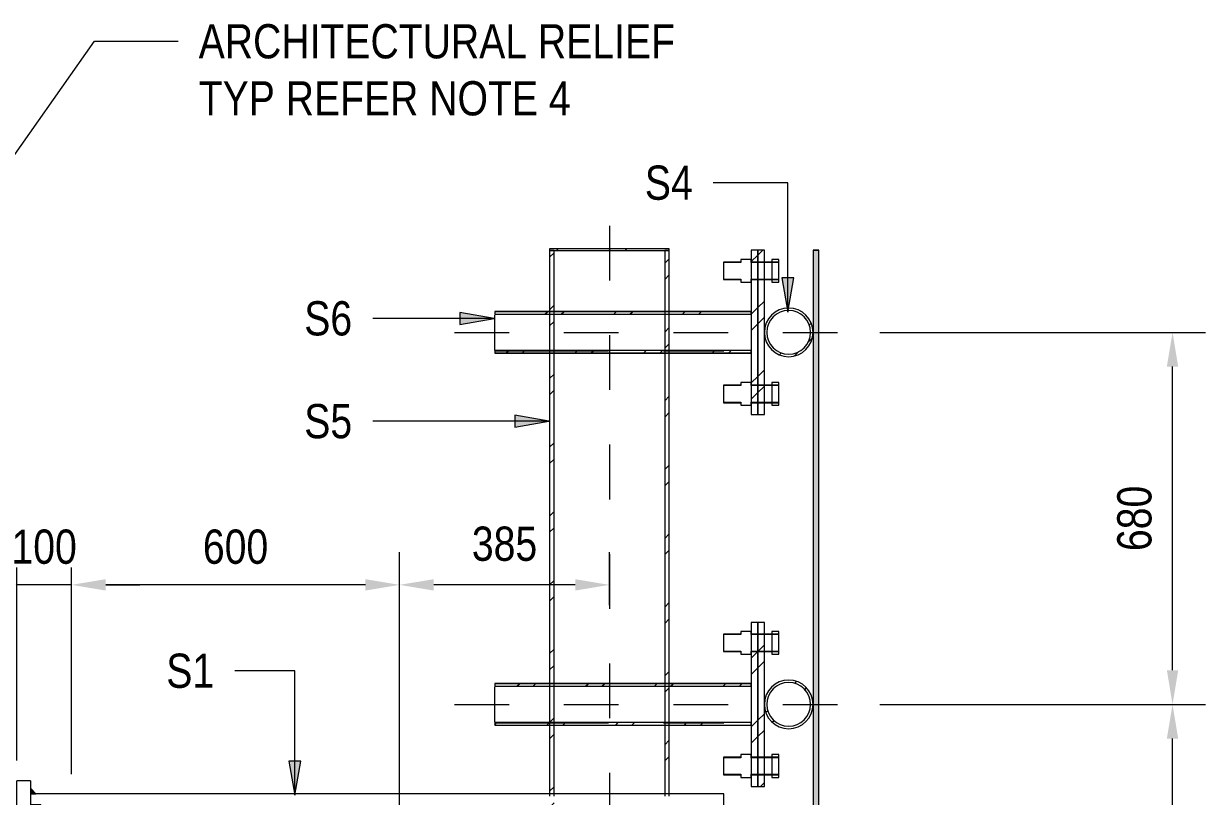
# Model space of a CAD drawing. Header units: metres. Extents: x -1109.9 to -1078.3, y 2.7 to 25.4.
# Drawn here: x -1086.195 to -1084.035, y 22.287 to 23.699 of the extents above; entities that cross this region are included whole.
import ezdxf

# ---------------------------------------------------------------- set-up
doc = ezdxf.new("R2010")
doc.units = ezdxf.units.M
doc.linetypes.add('JacobsCenter', pattern=[0.015, 0.009, -0.0015, 0.003, -0.0015])
doc.linetypes.add('JacobsDash', pattern=[0.0045, 0.003, -0.0015])
doc.layers.get('Defpoints').update_dxf_attribs({"color": 41})
for name, color, linetype, lineweight in [('A-ANNO-DIMS', 7, 'Continuous', 9), ('A-DETL', 7, 'Continuous', 13), ('A-DETL-GENF', 7, 'Continuous', 9), ('A-GENM', 7, 'Continuous', 35), ('A-SIGN', 7, 'Continuous', 9), ('G-ANNO-TEXT', 7, 'Continuous', 9), ('S-BEAM', 7, 'Continuous', 50), ('S-BEAM-HDLN', 7, 'JacobsDash', 18), ('S-FSTN', 7, 'Continuous', 18)]:
    doc.layers.add(name, color=color, linetype=linetype, lineweight=lineweight)
doc.styles.add('Arial Narrow', font='ARIALN.TTF', dxfattribs={"height": 0.0625})
doc.dimstyles.new('Dimension_Standard_O__mm_', dxfattribs={"dimscale": 0.3048, "dimtxt": 0.063964, "dimasz": 0.205052, "dimexe": 0.19685, "dimexo": 0.123031, "dimgap": 0.123031, "dimtad": 1, "dimdec": 0, "dimlfac": 1000, "dimzin": 0, "dimdsep": 46, "dimtxsty": 'Arial Narrow', "dimsah": 1, "dimcen": 0.09, "dimaunit": 1, "dimadec": 4, "dimazin": 0, "dimtfac": 1, "dimtdec": 4, "dimtix": 1, "dimtmove": 0, "dimatfit": 3, "dimfxl": 1, "dimtvp": 1, "dimtfill": 1, "dimtolj": 1, "dimtzin": 0, "dimlwd": 18, "dimlwe": 18, "dimarcsym": 2})
pattern_1 = [(45, (1135.384, 22.258), (-0.0628618, 0.0628618), []), (45, (1135.384, 22.354), (-0.0628618, 0.0628618), [])]

# ---------------------------------------------------------------- blocks, each defined once
blk = doc.blocks.new('T2D_STATIC SIGN BRACKET BR_08 _3750 WX2700 H_ - SIGN BRACKET 400x400-7293269-DRG-2873202 - TRUSS TYPE T6')
at = {"layer": 'A-GENM', "lineweight": 9}
h = blk.add_hatch(dxfattribs=at)
h.set_pattern_fill('FP_3', color=256, style=0, pattern_type=2)
h.set_pattern_definition(pattern_1)
h.paths.add_polyline_path([(1138.0564, 22.9848), (1138.0564, 23.2848), (1138.0444, 23.2848), (1138.0444, 22.9848)])
h = blk.add_hatch(dxfattribs=at)
h.set_pattern_fill('FP_3', color=256, style=0, pattern_type=2)
h.set_pattern_definition(pattern_1)
h.paths.add_polyline_path([(1138.0564, 22.9848), (1138.0684, 22.9848), (1138.0684, 23.2848), (1138.0564, 23.2848), (1138.0564, 23.0023)])
h = blk.add_hatch(dxfattribs=at)
h.set_pattern_fill('FP_3', color=256, style=0, pattern_type=2)
h.set_pattern_definition(pattern_1)
h.paths.add_polyline_path([(1137.5753, 23.0971), (1138.0444, 23.0971), (1138.0444, 23.1016), (1137.5753, 23.1016)])
h.paths.add_polyline_path([(1138.0444, 23.1679), (1138.0444, 23.1724), (1137.5753, 23.1724), (1137.5753, 23.1679), (1137.9575, 23.1679)])
h = blk.add_hatch(dxfattribs=at)
h.set_pattern_fill('FP_3', color=256, style=0, pattern_type=2)
h.set_pattern_definition(pattern_1)
h.paths.add_polyline_path([(1138.1128, 23.0903), (1138.1243, 23.0918), (1138.135, 23.0963), (1138.1442, 23.1033), (1138.1513, 23.1125), (1138.1557, 23.1233), (1138.1572, 23.1348), (1138.1557, 23.1463), (1138.1513, 23.157), (1138.1442, 23.1662), (1138.135, 23.1733), (1138.1243, 23.1777), (1138.1128, 23.1792), (1138.1013, 23.1777), (1138.0906, 23.1733), (1138.0814, 23.1662), (1138.0739, 23.156), (1138.0699, 23.1463), (1138.0683, 23.1348), (1138.0699, 23.1233), (1138.0743, 23.1125), (1138.0814, 23.1033), (1138.0906, 23.0963), (1138.1013, 23.0918), (1138.1078, 23.091)])
h.paths.add_polyline_path([(1138.1128, 23.0948), (1138.1025, 23.0962), (1138.0928, 23.1002), (1138.0845, 23.1065), (1138.0782, 23.1148), (1138.0742, 23.1244), (1138.0728, 23.1348), (1138.0742, 23.1451), (1138.0782, 23.1547), (1138.0845, 23.163), (1138.0928, 23.1694), (1138.1025, 23.1734), (1138.1128, 23.1747), (1138.1231, 23.1734), (1138.1328, 23.1694), (1138.141, 23.163), (1138.1474, 23.1547), (1138.1514, 23.1451), (1138.1527, 23.1348), (1138.1514, 23.1244), (1138.1474, 23.1148), (1138.141, 23.1065), (1138.1328, 23.1002), (1138.1231, 23.0962)])
h = blk.add_hatch(dxfattribs=at)
h.set_pattern_fill('FP_3', color=256, style=0, pattern_type=2)
h.set_pattern_definition(pattern_1)
h.paths.add_polyline_path([(1138.0444, 22.3048), (1138.0564, 22.3048), (1138.0564, 22.6048), (1138.0444, 22.6048), (1138.0444, 22.3877)])
h = blk.add_hatch(dxfattribs=at)
h.set_pattern_fill('FP_3', color=256, style=0, pattern_type=2)
h.set_pattern_definition(pattern_1)
h.paths.add_polyline_path([(1138.0564, 22.3048), (1138.0684, 22.3048), (1138.0684, 22.6048), (1138.0564, 22.6048), (1138.0564, 22.3877)])
h = blk.add_hatch(dxfattribs=at)
h.set_pattern_fill('FP_3', color=256, style=0, pattern_type=2)
h.set_pattern_definition(pattern_1)
h.paths.add_polyline_path([(1138.1128, 22.4103), (1138.1243, 22.4118), (1138.135, 22.4163), (1138.1442, 22.4233), (1138.1513, 22.4325), (1138.1557, 22.4433), (1138.1572, 22.4548), (1138.1557, 22.4663), (1138.1513, 22.477), (1138.1442, 22.4862), (1138.135, 22.4933), (1138.1243, 22.4977), (1138.1128, 22.4992), (1138.1013, 22.4977), (1138.0906, 22.4933), (1138.0814, 22.4862), (1138.0743, 22.477), (1138.0699, 22.4663), (1138.0683, 22.4548), (1138.0699, 22.4433), (1138.0743, 22.4325), (1138.0814, 22.4233), (1138.0906, 22.4163), (1138.1013, 22.4118), (1138.1078, 22.411)])
h.paths.add_polyline_path([(1138.1128, 22.4148), (1138.1025, 22.4162), (1138.0928, 22.4202), (1138.0845, 22.4265), (1138.0782, 22.4348), (1138.0742, 22.4444), (1138.0728, 22.4548), (1138.0742, 22.4651), (1138.0782, 22.4747), (1138.0845, 22.483), (1138.0928, 22.4894), (1138.1025, 22.4934), (1138.1128, 22.4947), (1138.1231, 22.4934), (1138.1328, 22.4894), (1138.141, 22.483), (1138.1474, 22.4747), (1138.1514, 22.4651), (1138.1527, 22.4548), (1138.1514, 22.4444), (1138.1474, 22.4348), (1138.141, 22.4265), (1138.1328, 22.4202), (1138.1231, 22.4162)])
at = {"layer": 'S-BEAM-HDLN', "linetype": 'Continuous', "lineweight": 9}
h = blk.add_hatch(dxfattribs=at)
h.set_pattern_fill('FP_3', color=256, style=0, pattern_type=2)
h.set_pattern_definition(pattern_1)
h.paths.add_polyline_path([(1137.8943, 23.2847), (1137.8943, 23.2877), (1137.6754, 23.2877), (1137.6754, 23.2847)])
h = blk.add_hatch(dxfattribs=at)
h.set_pattern_fill('FP_3', color=256, style=0, pattern_type=2)
h.set_pattern_definition(pattern_1)
h.paths.add_polyline_path([(1137.6836, 20.5848), (1137.6836, 23.2847), (1137.6754, 23.2847), (1137.6754, 20.5848)])
h.paths.add_polyline_path([(1137.8861, 20.5848), (1137.8943, 20.5848), (1137.8943, 23.2847), (1137.8861, 23.2847), (1137.8861, 20.6973)])
h = blk.add_hatch(dxfattribs=at)
h.set_pattern_fill('FP_3', color=256, style=0, pattern_type=2)
h.set_pattern_definition(pattern_1)
h.paths.add_polyline_path([(1137.5753, 22.4171), (1138.0444, 22.4171), (1138.0444, 22.4216), (1137.5753, 22.4216)])
h.paths.add_polyline_path([(1137.9575, 22.4879), (1138.0444, 22.4879), (1138.0444, 22.4924), (1137.5753, 22.4924), (1137.5753, 22.4879), (1137.8072, 22.4879)])
at = {"layer": 'A-GENM', "lineweight": 13}
for p, q in [((1137.6752, 23.2877), (1137.6752, 23.2847)), ((1137.6754, 23.2877), (1137.6752, 23.2877)), ((1137.6753, 23.2847), (1137.6753, 22.2916)), ((1137.8943, 23.2877), (1137.6754, 23.2877)), ((1137.6754, 23.2877), (1137.6754, 23.2847)), ((1137.6754, 23.2847), (1137.6834, 23.2847)), ((1137.6834, 23.2847), (1137.6754, 23.2847)), ((1137.6754, 23.2847), (1137.6754, 23.1729)), ((1137.6835, 23.2847), (1137.8861, 23.2847)), ((1137.6836, 23.2847), (1137.6835, 23.2847)), ((1137.6836, 23.1729), (1137.6836, 23.2847)), ((1137.8861, 23.2847), (1137.8861, 23.2847)), ((1137.8861, 23.2847), (1137.8861, 23.1729)), ((1137.8862, 23.2847), (1137.8943, 23.2847)), ((1137.8943, 23.2847), (1137.8862, 23.2847)), ((1137.8943, 23.2847), (1137.8943, 23.2877)), ((1137.8944, 23.2877), (1137.8943, 23.2877)), ((1137.8943, 23.1729), (1137.8943, 23.2847)), ((1137.8944, 23.2847), (1137.8944, 23.2877)), ((1137.8944, 22.2916), (1137.8944, 23.2847)), ((1138.0564, 23.2848), (1138.0444, 23.2848)), ((1138.0444, 23.2848), (1138.0444, 23.2633)), ((1138.0564, 23.2633), (1138.0564, 23.2848)), ((1138.0684, 23.2848), (1138.0564, 23.2848)), ((1138.0564, 23.2848), (1138.0564, 23.2633)), ((1138.0684, 23.2633), (1138.0684, 23.2848)), ((1138.0253, 23.2633), (1137.9936, 23.2633)), ((1137.9936, 23.2632), (1137.9936, 23.2624)), ((1138.0253, 23.2624), (1137.9936, 23.2624)), ((1137.9936, 23.2624), (1137.9936, 23.2322)), ((1138.0444, 23.268), (1138.0253, 23.268)), ((1138.0253, 23.268), (1138.0253, 23.2633)), ((1138.0253, 23.2632), (1138.0253, 23.2624)), ((1138.0444, 23.2633), (1138.0444, 23.268)), ((1138.0944, 23.2633), (1138.0444, 23.2633)), ((1138.0444, 23.2624), (1138.0444, 23.2632)), ((1138.0444, 23.2632), (1138.0444, 23.2313)), ((1138.0944, 23.2624), (1138.0444, 23.2624)), ((1138.0564, 23.2313), (1138.0564, 23.2632)), ((1138.0564, 23.2632), (1138.0564, 23.2313)), ((1138.0684, 23.2313), (1138.0684, 23.2632)), ((1138.0944, 23.268), (1138.0817, 23.268)), ((1138.0817, 23.268), (1138.0817, 23.2633)), ((1138.0817, 23.2632), (1138.0817, 23.2624)), ((1138.0817, 23.2624), (1138.0817, 23.2322)), ((1138.0944, 23.2633), (1138.0944, 23.268)), ((1138.0944, 23.2624), (1138.0944, 23.2632)), ((1138.0944, 23.2322), (1138.0944, 23.2624)), ((1138.0944, 23.2322), (1138.0944, 23.2624)), ((1137.9936, 23.2322), (1138.0253, 23.2322)), ((1137.9936, 23.2322), (1137.9936, 23.2313)), ((1137.9936, 23.2313), (1138.0253, 23.2313)), ((1138.0253, 23.2322), (1138.0253, 23.2313)), ((1138.0253, 23.2312), (1138.0253, 23.2265)), ((1138.0444, 23.2313), (1138.0444, 23.2322)), ((1138.0444, 23.2322), (1138.0944, 23.2322)), ((1138.0444, 23.2313), (1138.0944, 23.2313)), ((1138.0444, 23.2265), (1138.0444, 23.2312)), ((1138.0444, 23.2312), (1138.0444, 23.1729)), ((1138.0564, 23.0383), (1138.0564, 23.2312)), ((1138.0564, 23.2312), (1138.0564, 23.0383)), ((1138.0684, 23.0383), (1138.0684, 23.2312)), ((1138.0817, 23.2322), (1138.0817, 23.2313)), ((1138.0817, 23.2312), (1138.0817, 23.2265)), ((1138.0944, 23.2313), (1138.0944, 23.2322)), ((1138.0944, 23.2265), (1138.0944, 23.2312)), ((1138.0253, 23.2265), (1138.0444, 23.2265)), ((1138.0817, 23.2265), (1138.0944, 23.2265)), ((1137.6752, 23.1728), (1137.5753, 23.1728)), ((1137.5753, 23.1728), (1137.5753, 23.1724)), ((1137.6752, 23.1724), (1137.5753, 23.1724)), ((1137.5753, 23.1724), (1137.5753, 23.1684)), ((1137.5753, 23.1683), (1137.5753, 23.1679)), ((1137.5753, 23.1679), (1137.6752, 23.1679)), ((1137.5753, 23.1348), (1137.5753, 23.1671)), ((1137.6834, 23.1728), (1137.6753, 23.1728)), ((1137.6834, 23.1724), (1137.6753, 23.1724)), ((1137.6753, 23.1679), (1137.6834, 23.1679)), ((1137.6754, 23.1728), (1137.6754, 23.1684)), ((1137.6754, 23.1683), (1137.6754, 23.1013)), ((1137.8861, 23.1728), (1137.6835, 23.1728)), ((1137.8861, 23.1724), (1137.6835, 23.1724)), ((1137.6835, 23.1679), (1137.8861, 23.1679)), ((1137.6836, 23.1684), (1137.6836, 23.1728)), ((1137.6836, 23.1013), (1137.6836, 23.1683)), ((1137.8861, 23.1728), (1137.8861, 23.1684)), ((1137.8861, 23.1683), (1137.8861, 23.1013)), ((1137.8943, 23.1728), (1137.8862, 23.1728)), ((1137.8943, 23.1724), (1137.8862, 23.1724)), ((1137.8862, 23.1679), (1137.8943, 23.1679)), ((1137.8943, 23.1684), (1137.8943, 23.1728)), ((1137.8943, 23.1013), (1137.8943, 23.1683)), ((1138.0444, 23.1728), (1137.8944, 23.1728)), ((1138.0444, 23.1724), (1137.8944, 23.1724)), ((1137.8944, 23.1679), (1138.0444, 23.1679)), ((1138.0444, 23.1728), (1138.0444, 23.1684)), ((1138.0444, 23.1684), (1138.0444, 23.1724)), ((1138.0444, 23.1683), (1138.0444, 23.1013)), ((1138.0444, 23.1679), (1138.0444, 23.1683)), ((1137.5753, 23.1025), (1137.5753, 23.1348)), ((1137.6752, 23.1016), (1137.5753, 23.1016)), ((1137.5753, 23.1016), (1137.5753, 23.1013)), ((1137.5753, 23.1012), (1137.5753, 23.0971)), ((1137.6834, 23.1016), (1137.6753, 23.1016)), ((1137.6754, 23.1012), (1137.6754, 23.0968)), ((1137.8861, 23.1016), (1137.6835, 23.1016)), ((1137.6836, 23.0968), (1137.6836, 23.1012)), ((1137.8861, 23.1012), (1137.8861, 23.0968)), ((1137.8943, 23.1016), (1137.8862, 23.1016)), ((1137.8943, 23.0968), (1137.8943, 23.1012)), ((1138.0444, 23.1016), (1137.8944, 23.1016)), ((1138.0444, 23.1013), (1138.0444, 23.1016)), ((1138.0444, 23.1012), (1138.0444, 23.0968)), ((1138.0444, 23.0971), (1138.0444, 23.1012)), ((1137.5753, 23.0971), (1137.6752, 23.0971)), ((1137.5753, 23.0971), (1137.5753, 23.0967)), ((1137.5753, 23.0967), (1137.6752, 23.0967)), ((1137.6753, 23.0971), (1137.6834, 23.0971)), ((1137.6753, 23.0967), (1137.6834, 23.0967)), ((1137.6754, 23.0967), (1137.6754, 22.4929)), ((1137.6835, 23.0971), (1137.8861, 23.0971)), ((1137.6835, 23.0967), (1137.8861, 23.0967)), ((1137.6836, 22.4929), (1137.6836, 23.0967)), ((1137.8861, 23.0967), (1137.8861, 22.4929)), ((1137.8862, 23.0971), (1137.8943, 23.0971)), ((1137.8862, 23.0967), (1137.8943, 23.0967)), ((1137.8943, 22.4929), (1137.8943, 23.0967)), ((1137.8944, 23.0971), (1138.0444, 23.0971)), ((1137.8944, 23.0967), (1138.0444, 23.0967)), ((1138.0444, 23.0967), (1138.0444, 23.0383)), ((1138.0253, 23.0383), (1137.9936, 23.0383)), ((1137.9936, 23.0382), (1137.9936, 23.0374)), ((1138.0253, 23.0374), (1137.9936, 23.0374)), ((1137.9936, 23.0374), (1137.9936, 23.0072)), ((1138.0444, 23.043), (1138.0253, 23.043)), ((1138.0253, 23.043), (1138.0253, 23.0383)), ((1138.0253, 23.0382), (1138.0253, 23.0374)), ((1138.0444, 23.0383), (1138.0444, 23.043)), ((1138.0944, 23.0383), (1138.0444, 23.0383)), ((1138.0444, 23.0374), (1138.0444, 23.0382)), ((1138.0444, 23.0382), (1138.0444, 23.0063)), ((1138.0944, 23.0374), (1138.0444, 23.0374)), ((1138.0564, 23.0063), (1138.0564, 23.0382)), ((1138.0564, 23.0382), (1138.0564, 23.0063)), ((1138.0684, 23.0063), (1138.0684, 23.0382)), ((1138.0944, 23.043), (1138.0817, 23.043)), ((1138.0817, 23.043), (1138.0817, 23.0383)), ((1138.0817, 23.0382), (1138.0817, 23.0374)), ((1138.0817, 23.0374), (1138.0817, 23.0072)), ((1138.0944, 23.0383), (1138.0944, 23.043)), ((1138.0944, 23.0374), (1138.0944, 23.0382)), ((1138.0944, 23.0072), (1138.0944, 23.0374)), ((1138.0944, 23.0072), (1138.0944, 23.0374)), ((1137.9936, 23.0072), (1138.0253, 23.0072)), ((1137.9936, 23.0072), (1137.9936, 23.0063)), ((1137.9936, 23.0063), (1138.0253, 23.0063)), ((1138.0253, 23.0072), (1138.0253, 23.0063)), ((1138.0253, 23.0062), (1138.0253, 23.0015)), ((1138.0253, 23.0015), (1138.0444, 23.0015)), ((1138.0444, 23.0063), (1138.0444, 23.0072)), ((1138.0444, 23.0072), (1138.0944, 23.0072)), ((1138.0444, 23.0063), (1138.0944, 23.0063)), ((1138.0444, 23.0015), (1138.0444, 23.0062)), ((1138.0444, 23.0062), (1138.0444, 22.9848)), ((1138.0564, 22.9848), (1138.0564, 23.0062)), ((1138.0564, 23.0062), (1138.0564, 22.9848)), ((1138.0684, 22.9848), (1138.0684, 23.0062)), ((1138.0817, 23.0072), (1138.0817, 23.0063)), ((1138.0817, 23.0062), (1138.0817, 23.0015)), ((1138.0817, 23.0015), (1138.0944, 23.0015)), ((1138.0944, 23.0063), (1138.0944, 23.0072)), ((1138.0944, 23.0015), (1138.0944, 23.0062)), ((1138.0444, 22.9848), (1138.0564, 22.9848)), ((1138.0564, 22.9848), (1138.0684, 22.9848)), ((1138.0564, 22.6048), (1138.0444, 22.6048)), ((1138.0444, 22.6048), (1138.0444, 22.5833)), ((1138.0564, 22.5833), (1138.0564, 22.6048)), ((1138.0684, 22.6048), (1138.0564, 22.6048)), ((1138.0564, 22.6048), (1138.0564, 22.5833)), ((1138.0684, 22.5833), (1138.0684, 22.6048)), ((1138.0253, 22.5833), (1137.9936, 22.5833)), ((1137.9936, 22.5832), (1137.9936, 22.5824)), ((1138.0253, 22.5824), (1137.9936, 22.5824)), ((1137.9936, 22.5824), (1137.9936, 22.5522)), ((1138.0444, 22.588), (1138.0253, 22.588)), ((1138.0253, 22.588), (1138.0253, 22.5833)), ((1138.0253, 22.5832), (1138.0253, 22.5824)), ((1138.0444, 22.5833), (1138.0444, 22.588)), ((1138.0944, 22.5833), (1138.0444, 22.5833)), ((1138.0444, 22.5824), (1138.0444, 22.5832)), ((1138.0444, 22.5832), (1138.0444, 22.5513)), ((1138.0944, 22.5824), (1138.0444, 22.5824)), ((1138.0564, 22.5513), (1138.0564, 22.5832)), ((1138.0564, 22.5832), (1138.0564, 22.5513)), ((1138.0684, 22.5513), (1138.0684, 22.5832)), ((1138.0944, 22.588), (1138.0817, 22.588)), ((1138.0817, 22.588), (1138.0817, 22.5833)), ((1138.0817, 22.5832), (1138.0817, 22.5824)), ((1138.0817, 22.5824), (1138.0817, 22.5522)), ((1138.0944, 22.5833), (1138.0944, 22.588)), ((1138.0944, 22.5824), (1138.0944, 22.5832)), ((1138.0944, 22.5522), (1138.0944, 22.5824)), ((1138.0944, 22.5522), (1138.0944, 22.5824)), ((1137.9936, 22.5522), (1138.0253, 22.5522)), ((1137.9936, 22.5522), (1137.9936, 22.5513)), ((1137.9936, 22.5513), (1138.0253, 22.5513)), ((1138.0253, 22.5522), (1138.0253, 22.5513)), ((1138.0253, 22.5512), (1138.0253, 22.5465)), ((1138.0253, 22.5465), (1138.0444, 22.5465)), ((1138.0444, 22.5513), (1138.0444, 22.5522)), ((1138.0444, 22.5522), (1138.0944, 22.5522)), ((1138.0444, 22.5513), (1138.0944, 22.5513)), ((1138.0444, 22.5465), (1138.0444, 22.5512)), ((1138.0444, 22.5512), (1138.0444, 22.4929)), ((1138.0564, 22.3583), (1138.0564, 22.5512)), ((1138.0564, 22.5512), (1138.0564, 22.3583)), ((1138.0684, 22.3583), (1138.0684, 22.5512)), ((1138.0817, 22.5522), (1138.0817, 22.5513)), ((1138.0817, 22.5512), (1138.0817, 22.5465)), ((1138.0817, 22.5465), (1138.0944, 22.5465)), ((1138.0944, 22.5513), (1138.0944, 22.5522)), ((1138.0944, 22.5465), (1138.0944, 22.5512)), ((1137.6752, 22.4928), (1137.5753, 22.4928)), ((1137.5753, 22.4928), (1137.5753, 22.4924)), ((1137.6752, 22.4924), (1137.5753, 22.4924)), ((1137.5753, 22.4924), (1137.5753, 22.4884)), ((1137.5753, 22.4883), (1137.5753, 22.4879)), ((1137.5753, 22.4879), (1137.6752, 22.4879)), ((1137.5753, 22.4548), (1137.5753, 22.4871)), ((1137.6834, 22.4928), (1137.6753, 22.4928)), ((1137.6834, 22.4924), (1137.6753, 22.4924)), ((1137.6753, 22.4879), (1137.6834, 22.4879)), ((1137.6754, 22.4928), (1137.6754, 22.4884)), ((1137.6754, 22.4883), (1137.6754, 22.4213)), ((1137.8861, 22.4928), (1137.6835, 22.4928)), ((1137.8861, 22.4924), (1137.6835, 22.4924)), ((1137.6835, 22.4879), (1137.8861, 22.4879)), ((1137.6836, 22.4884), (1137.6836, 22.4928)), ((1137.6836, 22.4213), (1137.6836, 22.4883)), ((1137.8861, 22.4928), (1137.8861, 22.4884)), ((1137.8861, 22.4883), (1137.8861, 22.4213)), ((1137.8943, 22.4928), (1137.8862, 22.4928)), ((1137.8943, 22.4924), (1137.8862, 22.4924)), ((1137.8862, 22.4879), (1137.8943, 22.4879)), ((1137.8943, 22.4884), (1137.8943, 22.4928)), ((1137.8943, 22.4213), (1137.8943, 22.4883)), ((1138.0444, 22.4928), (1137.8944, 22.4928)), ((1138.0444, 22.4924), (1137.8944, 22.4924)), ((1137.8944, 22.4879), (1138.0444, 22.4879)), ((1138.0444, 22.4928), (1138.0444, 22.4884)), ((1138.0444, 22.4884), (1138.0444, 22.4924)), ((1138.0444, 22.4883), (1138.0444, 22.4213)), ((1138.0444, 22.4879), (1138.0444, 22.4883)), ((1137.5753, 22.4225), (1137.5753, 22.4548)), ((1137.6752, 22.4216), (1137.5753, 22.4216)), ((1137.5753, 22.4216), (1137.5753, 22.4213)), ((1137.5753, 22.4212), (1137.5753, 22.4171)), ((1137.5753, 22.4171), (1137.6752, 22.4171)), ((1137.5753, 22.4171), (1137.5753, 22.4167)), ((1137.5753, 22.4167), (1137.6752, 22.4167)), ((1137.6834, 22.4216), (1137.6753, 22.4216)), ((1137.6753, 22.4171), (1137.6834, 22.4171)), ((1137.6753, 22.4167), (1137.6834, 22.4167)), ((1137.6754, 22.4212), (1137.6754, 22.4168)), ((1137.6754, 22.4167), (1137.6754, 22.2916)), ((1137.8861, 22.4216), (1137.6835, 22.4216)), ((1137.6835, 22.4171), (1137.8861, 22.4171)), ((1137.6835, 22.4167), (1137.8861, 22.4167)), ((1137.6836, 22.4168), (1137.6836, 22.4212)), ((1137.6836, 22.2916), (1137.6836, 22.4167)), ((1137.8861, 22.4212), (1137.8861, 22.4168)), ((1137.8861, 22.4167), (1137.8861, 22.2916)), ((1137.8943, 22.4216), (1137.8862, 22.4216)), ((1137.8862, 22.4171), (1137.8943, 22.4171)), ((1137.8862, 22.4167), (1137.8943, 22.4167)), ((1137.8943, 22.4168), (1137.8943, 22.4212)), ((1137.8943, 22.2916), (1137.8943, 22.4167)), ((1138.0444, 22.4216), (1137.8944, 22.4216)), ((1137.8944, 22.4171), (1138.0444, 22.4171)), ((1137.8944, 22.4167), (1138.0444, 22.4167)), ((1138.0444, 22.4213), (1138.0444, 22.4216)), ((1138.0444, 22.4212), (1138.0444, 22.4168)), ((1138.0444, 22.4171), (1138.0444, 22.4212)), ((1138.0444, 22.4167), (1138.0444, 22.3583)), ((1138.0253, 22.3583), (1137.9936, 22.3583)), ((1137.9936, 22.3582), (1137.9936, 22.3574)), ((1138.0253, 22.3574), (1137.9936, 22.3574)), ((1137.9936, 22.3574), (1137.9936, 22.3272)), ((1138.0444, 22.363), (1138.0253, 22.363)), ((1138.0253, 22.363), (1138.0253, 22.3583)), ((1138.0253, 22.3582), (1138.0253, 22.3574)), ((1138.0444, 22.3583), (1138.0444, 22.363)), ((1138.0944, 22.3583), (1138.0444, 22.3583)), ((1138.0444, 22.3574), (1138.0444, 22.3582)), ((1138.0444, 22.3582), (1138.0444, 22.3263)), ((1138.0944, 22.3574), (1138.0444, 22.3574)), ((1138.0564, 22.3263), (1138.0564, 22.3582)), ((1138.0564, 22.3582), (1138.0564, 22.3263)), ((1138.0684, 22.3263), (1138.0684, 22.3582)), ((1138.0944, 22.363), (1138.0817, 22.363)), ((1138.0817, 22.363), (1138.0817, 22.3583)), ((1138.0817, 22.3582), (1138.0817, 22.3574)), ((1138.0817, 22.3574), (1138.0817, 22.3272)), ((1138.0944, 22.3583), (1138.0944, 22.363)), ((1138.0944, 22.3574), (1138.0944, 22.3582)), ((1138.0944, 22.3272), (1138.0944, 22.3574)), ((1138.0944, 22.3272), (1138.0944, 22.3574)), ((1137.9936, 22.3272), (1138.0253, 22.3272)), ((1137.9936, 22.3272), (1137.9936, 22.3263)), ((1137.9936, 22.3263), (1138.0253, 22.3263)), ((1138.0253, 22.3272), (1138.0253, 22.3263)), ((1138.0253, 22.3262), (1138.0253, 22.3215)), ((1138.0444, 22.3263), (1138.0444, 22.3272)), ((1138.0444, 22.3272), (1138.0944, 22.3272)), ((1138.0444, 22.3263), (1138.0944, 22.3263)), ((1138.0444, 22.3215), (1138.0444, 22.3262)), ((1138.0444, 22.3262), (1138.0444, 22.3048)), ((1138.0564, 22.3048), (1138.0564, 22.3262)), ((1138.0564, 22.3262), (1138.0564, 22.3048)), ((1138.0684, 22.3048), (1138.0684, 22.3262)), ((1138.0817, 22.3272), (1138.0817, 22.3263)), ((1138.0817, 22.3262), (1138.0817, 22.3215)), ((1138.0944, 22.3263), (1138.0944, 22.3272)), ((1138.0944, 22.3215), (1138.0944, 22.3262)), ((1138.0253, 22.3215), (1138.0444, 22.3215)), ((1138.0444, 22.3048), (1138.0564, 22.3048)), ((1138.0564, 22.3048), (1138.0684, 22.3048)), ((1138.0817, 22.3215), (1138.0944, 22.3215)), ((1137.6753, 22.2915), (1137.6753, 22.2868)), ((1137.6754, 22.2915), (1137.6754, 22.2868)), ((1137.6836, 22.2868), (1137.6836, 22.2915)), ((1137.8861, 22.2915), (1137.8861, 22.2868)), ((1137.8943, 22.2868), (1137.8943, 22.2915)), ((1137.8944, 22.2868), (1137.8944, 22.2915))]:
    blk.add_line(p, q, dxfattribs=at)
for centre, radius, start, end in [((1138.1128, 23.1348), 0.0445, 90, 270), ((1138.1128, 23.1348), 0.04, 90, 270), ((1138.1128, 23.1348), 0.0445, 270, 90), ((1138.1128, 23.1348), 0.04, 270, 90), ((1138.1128, 22.4548), 0.0445, 90, 270), ((1138.1128, 22.4548), 0.04, 90, 270), ((1138.1128, 22.4548), 0.0445, 270, 90), ((1138.1128, 22.4548), 0.04, 270, 90)]:
    blk.add_arc(centre, radius, start, end, dxfattribs=at)
at = {"layer": 'S-BEAM-HDLN', "lineweight": 13}
for p, q in [((1137.6835, 23.2847), (1137.6835, 22.2868)), ((1137.8862, 23.2847), (1137.8862, 22.2868)), ((1137.5753, 23.1683), (1137.6752, 23.1683)), ((1137.6753, 23.1683), (1137.6834, 23.1683)), ((1137.6835, 23.1683), (1137.8861, 23.1683)), ((1137.8862, 23.1683), (1137.8943, 23.1683)), ((1137.8944, 23.1683), (1138.0444, 23.1683)), ((1137.5753, 23.1012), (1137.6752, 23.1012)), ((1137.6753, 23.1012), (1137.6834, 23.1012)), ((1137.6835, 23.1012), (1137.8861, 23.1012)), ((1137.8862, 23.1012), (1137.8943, 23.1012)), ((1137.8944, 23.1012), (1138.0444, 23.1012)), ((1137.5753, 22.4883), (1137.6752, 22.4883)), ((1137.6753, 22.4883), (1137.6834, 22.4883)), ((1137.6835, 22.4883), (1137.8861, 22.4883)), ((1137.8862, 22.4883), (1137.8943, 22.4883)), ((1137.8944, 22.4883), (1138.0444, 22.4883)), ((1137.5753, 22.4212), (1137.6752, 22.4212)), ((1137.6753, 22.4212), (1137.6834, 22.4212)), ((1137.6835, 22.4212), (1137.8861, 22.4212)), ((1137.8862, 22.4212), (1137.8943, 22.4212)), ((1137.8944, 22.4212), (1138.0444, 22.4212))]:
    blk.add_line(p, q, dxfattribs=at)
blk = doc.blocks.new('N5S-AWS-001 SIGN3 - N5S-AWS-001 SIGN-9283896-DRG-2873202 - TRUSS TYPE T6')
at = {"layer": 'A-SIGN', "true_color": 0xc0c0c0}
blk.add_hatch(color=9, dxfattribs=at).paths.add_polyline_path([(1138.1575, 20.5848), (1138.168, 20.5848), (1138.168, 23.2847), (1138.1575, 23.2847), (1138.1575, 20.6973)])
at = {"layer": 'A-SIGN'}
for p, q in [((1138.168, 23.2848), (1138.1575, 23.2848)), ((1138.1575, 23.2848), (1138.1575, 23.2847)), ((1138.168, 23.2847), (1138.168, 23.2848))]:
    blk.add_line(p, q, dxfattribs=at)
at = {"layer": 'A-SIGN', "lineweight": 18}
for p, q in [((1138.1575, 23.2847), (1138.1575, 20.5848)), ((1138.168, 23.2847), (1138.1575, 23.2847)), ((1138.168, 20.5848), (1138.168, 23.2847))]:
    blk.add_line(p, q, dxfattribs=at)
blk = doc.blocks.new('Column Base Plate with Anchors_T2D - 25mm-V13-DRG-2873202 - TRUSS TYPE T6')
at = {"layer": 'S-FSTN', "lineweight": 13}
for p, q in [((1136.7013, 21.995), (1136.7013, 22.315)), ((1136.7263, 22.315), (1136.7013, 22.315)), ((1136.7263, 22.315), (1136.7263, 22.3015)), ((1136.7263, 22.2915), (1136.7263, 22.0184)), ((1136.6563, 22.2632), (1136.6563, 22.2714)), ((1136.669, 22.2714), (1136.6563, 22.2714)), ((1136.6563, 22.2467), (1136.6563, 22.2632)), ((1136.669, 22.2632), (1136.6563, 22.2632)), ((1136.669, 22.2714), (1136.669, 22.2632)), ((1136.6763, 22.2645), (1136.669, 22.2645)), ((1136.669, 22.2632), (1136.669, 22.2467)), ((1136.7453, 22.2714), (1136.7263, 22.2714)), ((1136.7453, 22.2632), (1136.7263, 22.2632)), ((1136.7453, 22.2714), (1136.7453, 22.2632)), ((1136.7771, 22.2645), (1136.7453, 22.2645)), ((1136.7453, 22.2632), (1136.7453, 22.2467)), ((1136.7771, 22.2455), (1136.7771, 22.2645)), ((1136.6563, 22.2385), (1136.6563, 22.2467)), ((1136.669, 22.2467), (1136.6563, 22.2467)), ((1136.6563, 22.2385), (1136.669, 22.2385)), ((1136.669, 22.2467), (1136.669, 22.2385)), ((1136.669, 22.2455), (1136.6763, 22.2455)), ((1136.7263, 22.2467), (1136.7453, 22.2467)), ((1136.7453, 22.2385), (1136.7263, 22.2385)), ((1136.7453, 22.2467), (1136.7453, 22.2385)), ((1136.7453, 22.2455), (1136.7771, 22.2455)), ((1136.6563, 22.0632), (1136.6563, 22.0714)), ((1136.669, 22.0714), (1136.6563, 22.0714)), ((1136.6563, 22.0467), (1136.6563, 22.0632)), ((1136.669, 22.0632), (1136.6563, 22.0632)), ((1136.669, 22.0714), (1136.669, 22.0632)), ((1136.6763, 22.0645), (1136.669, 22.0645)), ((1136.669, 22.0632), (1136.669, 22.0467)), ((1136.7453, 22.0714), (1136.7263, 22.0714)), ((1136.7453, 22.0632), (1136.7263, 22.0632)), ((1136.7453, 22.0714), (1136.7453, 22.0632)), ((1136.7771, 22.0645), (1136.7453, 22.0645)), ((1136.7453, 22.0632), (1136.7453, 22.0467)), ((1136.7771, 22.0455), (1136.7771, 22.0645)), ((1136.6563, 22.0385), (1136.6563, 22.0467)), ((1136.669, 22.0467), (1136.6563, 22.0467)), ((1136.669, 22.0467), (1136.669, 22.0385)), ((1136.669, 22.0455), (1136.6763, 22.0455)), ((1136.7263, 22.0467), (1136.7453, 22.0467)), ((1136.7453, 22.0467), (1136.7453, 22.0385)), ((1136.7453, 22.0455), (1136.7771, 22.0455)), ((1136.6563, 22.0385), (1136.669, 22.0385)), ((1136.7453, 22.0385), (1136.7263, 22.0385)), ((1136.7263, 22.0084), (1136.7263, 21.995)), ((1136.7263, 21.995), (1136.7013, 21.995))]:
    blk.add_line(p, q, dxfattribs=at)
at = {"layer": 'S-FSTN', "linetype": 'JacobsDash', "lineweight": 13}
for p, q in [((1136.7013, 22.2645), (1136.6763, 22.2645)), ((1136.6763, 22.2455), (1136.7013, 22.2455)), ((1136.7013, 22.0645), (1136.6763, 22.0645)), ((1136.6763, 22.0455), (1136.7013, 22.0455))]:
    blk.add_line(p, q, dxfattribs=at)
blk = doc.blocks.new('DIMBLOCK59-DRG-2873202 - TRUSS TYPE T6')
at = {"layer": 'A-ANNO-DIMS', "color": 0, "lineweight": 18, "transparency": 16777216}
for p, q in [((-1084.6299, 22.4548), (-1084.0346, 22.4548)), ((-1084.0946, 21.6573), (-1084.0946, 22.3923)), ((-1084.5899, 21.5948), (-1084.0346, 21.5948))]:
    blk.add_line(p, q, dxfattribs=at)
at = {"layer": 'A-ANNO-DIMS', "color": 0, "transparency": 16777216}
for points in [[(-1084.105, 22.3923), (-1084.0842, 22.3923), (-1084.0946, 22.4548)], [(-1084.105, 21.6573), (-1084.0842, 21.6573), (-1084.0946, 21.5948)]]:
    blk.add_solid(points, dxfattribs=at)
at = {"layer": 'Defpoints', "color": 0, "transparency": 16777216}
for p in [(-1084.6674, 22.4548), (-1084.0946, 22.4548), (-1084.6274, 21.5948)]:
    blk.add_point(p, dxfattribs=at)
at = {"layer": 'A-ANNO-DIMS', "color": 0, "lineweight": 18, "transparency": 16777216, "insert": (-1084.164, 22.0248), "char_height": 0.0625, "width": 0.142549, "attachment_point": 5, "rotation": 90, "style": 'Arial Narrow', "bg_fill": 3, "box_fill_scale": 1.1, "bg_fill_color": 256, "bg_fill_true_color": 13158600, "bg_fill_transparency": 0}
blk.add_mtext('\\A1;860', dxfattribs=at)
blk = doc.blocks.new('DIMBLOCK60-DRG-2873202 - TRUSS TYPE T6')
at = {"layer": 'A-ANNO-DIMS', "color": 0, "lineweight": 18, "transparency": 16777216}
for p, q in [((-1084.6299, 23.1348), (-1084.0346, 23.1348)), ((-1084.0946, 22.5173), (-1084.0946, 23.0723)), ((-1084.6299, 22.4548), (-1084.0346, 22.4548))]:
    blk.add_line(p, q, dxfattribs=at)
at = {"layer": 'A-ANNO-DIMS', "color": 0, "transparency": 16777216}
for points in [[(-1084.105, 23.0723), (-1084.0842, 23.0723), (-1084.0946, 23.1348)], [(-1084.105, 22.5173), (-1084.0842, 22.5173), (-1084.0946, 22.4548)]]:
    blk.add_solid(points, dxfattribs=at)
at = {"layer": 'Defpoints', "color": 0, "transparency": 16777216}
for p in [(-1084.6674, 23.1348), (-1084.0946, 23.1348), (-1084.6674, 22.4548)]:
    blk.add_point(p, dxfattribs=at)
at = {"layer": 'A-ANNO-DIMS', "color": 0, "lineweight": 18, "transparency": 16777216, "insert": (-1084.164, 22.7948), "char_height": 0.0625, "width": 0.142549, "attachment_point": 5, "rotation": 90, "style": 'Arial Narrow', "bg_fill": 3, "box_fill_scale": 1.1, "bg_fill_color": 256, "bg_fill_true_color": 13158600, "bg_fill_transparency": 0}
blk.add_mtext('\\A1;680', dxfattribs=at)
blk = doc.blocks.new('DIMBLOCK61-DRG-2873202 - TRUSS TYPE T6')
at = {"layer": 'A-ANNO-DIMS', "color": 0, "lineweight": 18, "transparency": 16777216}
for p, q in [((-1086.1079, 22.3272), (-1086.1079, 22.7333)), ((-1085.5079, 22.3272), (-1085.5079, 22.7333)), ((-1085.5704, 22.6733), (-1086.0454, 22.6733))]:
    blk.add_line(p, q, dxfattribs=at)
at = {"layer": 'A-ANNO-DIMS', "color": 0, "transparency": 16777216}
for points in [[(-1086.0454, 22.6837), (-1086.0454, 22.6629), (-1086.1079, 22.6733)], [(-1085.5704, 22.6837), (-1085.5704, 22.6629), (-1085.5079, 22.6733)]]:
    blk.add_solid(points, dxfattribs=at)
at = {"layer": 'Defpoints', "color": 0, "transparency": 16777216}
for p in [(-1086.1079, 22.6733), (-1086.1079, 22.2897), (-1085.5079, 22.2897)]:
    blk.add_point(p, dxfattribs=at)
at = {"layer": 'A-ANNO-DIMS', "color": 0, "lineweight": 18, "transparency": 16777216, "insert": (-1085.8079, 22.7427), "char_height": 0.0625, "width": 0.142549, "attachment_point": 5, "style": 'Arial Narrow', "bg_fill": 3, "box_fill_scale": 1.1, "bg_fill_color": 256, "bg_fill_true_color": 13158600, "bg_fill_transparency": 0}
blk.add_mtext('\\A1;600', dxfattribs=at)
blk = doc.blocks.new('DIMBLOCK62-DRG-2873202 - TRUSS TYPE T6')
at = {"layer": 'A-ANNO-DIMS', "color": 0, "lineweight": 18, "transparency": 16777216}
for p, q in [((-1086.2079, 22.3525), (-1086.2079, 22.7333)), ((-1086.1079, 22.3272), (-1086.1079, 22.7333)), ((-1086.2704, 22.6733), (-1086.3329, 22.6733)), ((-1086.1079, 22.6733), (-1086.2079, 22.6733)), ((-1086.0454, 22.6733), (-1085.9829, 22.6733))]:
    blk.add_line(p, q, dxfattribs=at)
at = {"layer": 'A-ANNO-DIMS', "color": 0, "transparency": 16777216}
for points in [[(-1086.2704, 22.6837), (-1086.2704, 22.6629), (-1086.2079, 22.6733)], [(-1086.0454, 22.6837), (-1086.0454, 22.6629), (-1086.1079, 22.6733)]]:
    blk.add_solid(points, dxfattribs=at)
at = {"layer": 'Defpoints', "color": 0, "transparency": 16777216}
for p in [(-1086.2079, 22.6733), (-1086.2079, 22.315), (-1086.1079, 22.2897)]:
    blk.add_point(p, dxfattribs=at)
at = {"layer": 'A-ANNO-DIMS', "color": 0, "lineweight": 18, "transparency": 16777216, "insert": (-1086.1579, 22.7427), "char_height": 0.0625, "width": 0.142549, "attachment_point": 5, "style": 'Arial Narrow', "bg_fill": 3, "box_fill_scale": 1.1, "bg_fill_color": 256, "bg_fill_true_color": 13158600, "bg_fill_transparency": 0}
blk.add_mtext('\\A1;100', dxfattribs=at)
blk = doc.blocks.new('DIMBLOCK64-DRG-2873202 - TRUSS TYPE T6')
at = {"layer": 'A-ANNO-DIMS', "color": 0, "lineweight": 18, "transparency": 16777216}
for p, q in [((-1085.5079, 22.1925), (-1085.5079, 22.7333)), ((-1085.1244, 22.636), (-1085.1244, 22.7333)), ((-1085.1869, 22.6733), (-1085.4454, 22.6733))]:
    blk.add_line(p, q, dxfattribs=at)
at = {"layer": 'A-ANNO-DIMS', "color": 0, "transparency": 16777216}
for points in [[(-1085.4454, 22.6837), (-1085.4454, 22.6629), (-1085.5079, 22.6733)], [(-1085.1869, 22.6837), (-1085.1869, 22.6629), (-1085.1244, 22.6733)]]:
    blk.add_solid(points, dxfattribs=at)
at = {"layer": 'Defpoints', "color": 0, "transparency": 16777216}
for p in [(-1085.5079, 22.6733), (-1085.1244, 22.5985), (-1085.5079, 22.155)]:
    blk.add_point(p, dxfattribs=at)
at = {"layer": 'A-ANNO-DIMS', "color": 0, "lineweight": 18, "transparency": 16777216, "insert": (-1085.3161, 22.7481), "char_height": 0.0625, "width": 0.142549, "attachment_point": 5, "style": 'Arial Narrow', "bg_fill": 3, "box_fill_scale": 1.1, "bg_fill_color": 256, "bg_fill_true_color": 13158600, "bg_fill_transparency": 0}
blk.add_mtext('\\A1;385\u200e', dxfattribs=at)

msp = doc.modelspace()

# ---------------------------------------------------------------- hatches: boundary and pattern name
at = {"layer": 'A-DETL-GENF'}
msp.add_hatch(color=256, dxfattribs=at).paths.add_polyline_path([(-1086.1732, 22.2915), (-1086.1829, 22.3015), (-1086.1829, 22.2915)])
at = {"layer": 'G-ANNO-TEXT'}
for points in [[(-1084.7981, 23.1719), (-1084.7871, 23.2344), (-1084.8091, 23.2344)], [(-1085.3353, 23.1604), (-1085.3978, 23.1714), (-1085.3978, 23.1494)], [(-1085.2348, 22.9725), (-1085.2973, 22.9836), (-1085.2973, 22.9615)], [(-1085.6998, 22.2888), (-1085.6888, 22.3513), (-1085.7108, 22.3513)]]:
    msp.add_hatch(color=256, dxfattribs=at).paths.add_polyline_path(points)

# ---------------------------------------------------------------- linework, layer by layer
at = {"layer": 'A-DETL', "linetype": 'JacobsCenter', "lineweight": 18}
for p, q in [((-1085.1244, 23.3296), (-1085.1244, 20.4877)), ((-1085.4074, 23.1348), (-1084.6674, 23.1348)), ((-1085.4074, 22.4548), (-1084.6674, 22.4548))]:
    msp.add_line(p, q, dxfattribs=at)
at = {"layer": 'A-DETL'}
for p, q in [((-1086.1829, 22.3015), (-1086.1829, 22.2915)), ((-1086.1732, 22.2915), (-1086.1829, 22.3015)), ((-1086.1829, 22.2915), (-1086.1732, 22.2915)), ((-1084.915, 22.0184), (-1084.915, 22.2915))]:
    msp.add_line(p, q, dxfattribs=at)
at = {"layer": 'G-ANNO-TEXT'}
for p, q in [((-1086.467, 23.0971), (-1086.0661, 23.6669)), ((-1086.0661, 23.6669), (-1085.9128, 23.6669)), ((-1084.9168, 23.4084), (-1084.9344, 23.4084)), ((-1084.7981, 23.4084), (-1084.9168, 23.4084)), ((-1084.7981, 23.1719), (-1084.7981, 23.4084)), ((-1084.7871, 23.2344), (-1084.8091, 23.2344)), ((-1084.8091, 23.2344), (-1084.7981, 23.1719)), ((-1084.7981, 23.1719), (-1084.7871, 23.2344)), ((-1085.3353, 23.1604), (-1085.3978, 23.1714)), ((-1085.3978, 23.1714), (-1085.3978, 23.1494)), ((-1085.5556, 23.1604), (-1085.5572, 23.1604)), ((-1085.3353, 23.1604), (-1085.5556, 23.1604)), ((-1085.3978, 23.1494), (-1085.3353, 23.1604)), ((-1085.5556, 22.9725), (-1085.5572, 22.9725)), ((-1085.2348, 22.9725), (-1085.5556, 22.9725)), ((-1085.2348, 22.9725), (-1085.2973, 22.9836)), ((-1085.2973, 22.9836), (-1085.2973, 22.9615)), ((-1085.2973, 22.9615), (-1085.2348, 22.9725))]:
    msp.add_line(p, q, dxfattribs=at)
at = {"layer": 'S-BEAM', "lineweight": 13}
for p, q in [((-1085.234, 22.2914), (-1086.1829, 22.2914)), ((-1085.2258, 22.2915), (-1086.1732, 22.2915)), ((-1085.2258, 22.2914), (-1085.2339, 22.2914)), ((-1085.0231, 22.2915), (-1085.2257, 22.2915)), ((-1085.0231, 22.2914), (-1085.2257, 22.2914)), ((-1084.915, 22.2915), (-1085.023, 22.2915)), ((-1085.0149, 22.2914), (-1085.023, 22.2914)), ((-1084.915, 22.2914), (-1085.0148, 22.2914)), ((-1084.915, 22.2914), (-1084.915, 22.2915)), ((-1084.915, 22.2868), (-1084.915, 22.2914))]:
    msp.add_line(p, q, dxfattribs=at)

# ---------------------------------------------------------------- block references
at = {"layer": 'A-SIGN'}
msp.add_blockref('N5S-AWS-001 SIGN3 - N5S-AWS-001 SIGN-9283896-DRG-2873202 - TRUSS TYPE T6', (-2222.9092, 0), dxfattribs=at)
at = {"layer": 'S-BEAM-HDLN', "lineweight": 13}
msp.add_blockref('T2D_STATIC SIGN BRACKET BR_08 _3750 WX2700 H_ - SIGN BRACKET 400x400-7293269-DRG-2873202 - TRUSS TYPE T6', (-2222.9092, 0), dxfattribs=at)
at = {"layer": 'S-FSTN', "linetype": 'JacobsDash', "lineweight": 13}
msp.add_blockref('Column Base Plate with Anchors_T2D - 25mm-V13-DRG-2873202 - TRUSS TYPE T6', (-2222.9092, 0), dxfattribs=at)

# ---------------------------------------------------------------- texts
at = {"layer": 'G-ANNO-TEXT', "char_height": 0.0625, "attachment_point": 1, "style": 'Arial Narrow', "bg_fill": 3, "box_fill_scale": 1, "bg_fill_color": 256, "bg_fill_transparency": 0}
for s, insert in [('ARCHITECTURAL RELIEF ', (-1085.8753, 23.6981)), ('TYP REFER NOTE 4', (-1085.8753, 23.5939)), ('S4', (-1085.0595, 23.4397)), ('S6', (-1085.6823, 23.1917)), ('S5', (-1085.6823, 23.0038))]:
    msp.add_mtext(s, dxfattribs=dict(at, insert=insert))

# ---------------------------------------------------------------- next in the draw order: dimensions: what is measured, and where the dimension line sits
at = {"layer": 'A-ANNO-DIMS', "lineweight": 18}
dim = msp.add_linear_dim(base=(-1086.1079, 22.6733), p1=(-1085.5079, 22.2897), p2=(-1086.1079, 22.2897), dimstyle='Dimension_Standard_O__mm_', override={"dimpost": '<>', "dimfxl": 0.6}, dxfattribs=at)
dim.commit()
dim.dimension.update_dxf_attribs({"geometry": 'DIMBLOCK61-DRG-2873202 - TRUSS TYPE T6', "text_midpoint": (-1085.8079, 22.7427)})
dim = msp.add_linear_dim(base=(-1084.0946, 22.4548), p1=(-1084.6274, 21.5948), p2=(-1084.6674, 22.4548), angle=90, dimstyle='Dimension_Standard_O__mm_', override={"dimpost": '<>', "dimfxl": 0.86093}, dxfattribs=at)
dim.commit()
dim.dimension.update_dxf_attribs({"geometry": 'DIMBLOCK59-DRG-2873202 - TRUSS TYPE T6', "text_midpoint": (-1084.164, 22.0248)})

# ---------------------------------------------------------------- next in the draw order: linework, layer by layer
at = {"layer": 'G-ANNO-TEXT'}
for p, q in [((-1085.8078, 22.5163), (-1085.8094, 22.5163)), ((-1085.6998, 22.5163), (-1085.8078, 22.5163)), ((-1085.6998, 22.2888), (-1085.6998, 22.5163)), ((-1085.6888, 22.3513), (-1085.7108, 22.3513)), ((-1085.7108, 22.3513), (-1085.6998, 22.2888)), ((-1085.6998, 22.2888), (-1085.6888, 22.3513))]:
    msp.add_line(p, q, dxfattribs=at)

# ---------------------------------------------------------------- next in the draw order: texts
at = {"layer": 'G-ANNO-TEXT', "insert": (-1085.9346, 22.5476), "char_height": 0.0625, "attachment_point": 1, "style": 'Arial Narrow', "bg_fill": 3, "box_fill_scale": 1, "bg_fill_color": 256, "bg_fill_transparency": 0}
msp.add_mtext('S1', dxfattribs=at)

# ---------------------------------------------------------------- next in the draw order: dimensions: what is measured, and where the dimension line sits
at = {"layer": 'A-ANNO-DIMS', "lineweight": 18}
dim = msp.add_linear_dim(base=(-1084.0946, 23.1348), p1=(-1084.6674, 22.4548), p2=(-1084.6674, 23.1348), angle=90, dimstyle='Dimension_Standard_O__mm_', override={"dimpost": '<>', "dimfxl": 0.68}, dxfattribs=at)
dim.commit()
dim.dimension.update_dxf_attribs({"geometry": 'DIMBLOCK60-DRG-2873202 - TRUSS TYPE T6', "text_midpoint": (-1084.164, 22.7948)})
dim = msp.add_linear_dim(base=(-1086.2079, 22.6733), p1=(-1086.1079, 22.2897), p2=(-1086.2079, 22.315), dimstyle='Dimension_Standard_O__mm_', override={"dimpost": '<>', "dimfxl": 0.103153}, dxfattribs=at)
dim.commit()
dim.dimension.update_dxf_attribs({"geometry": 'DIMBLOCK62-DRG-2873202 - TRUSS TYPE T6', "text_midpoint": (-1086.1579, 22.7427)})
dim = msp.add_linear_dim(base=(-1085.5079, 22.6733), p1=(-1085.1244, 22.5985), p2=(-1085.5079, 22.155), text='385\u200e', dimstyle='Dimension_Standard_O__mm_', override={"dimpost": '<>', "dimfxl": 0.586374}, dxfattribs=at)
dim.commit()
dim.dimension.update_dxf_attribs({"geometry": 'DIMBLOCK64-DRG-2873202 - TRUSS TYPE T6', "text_midpoint": (-1085.3161, 22.7481)})

doc.saveas('drawing.dxf')
